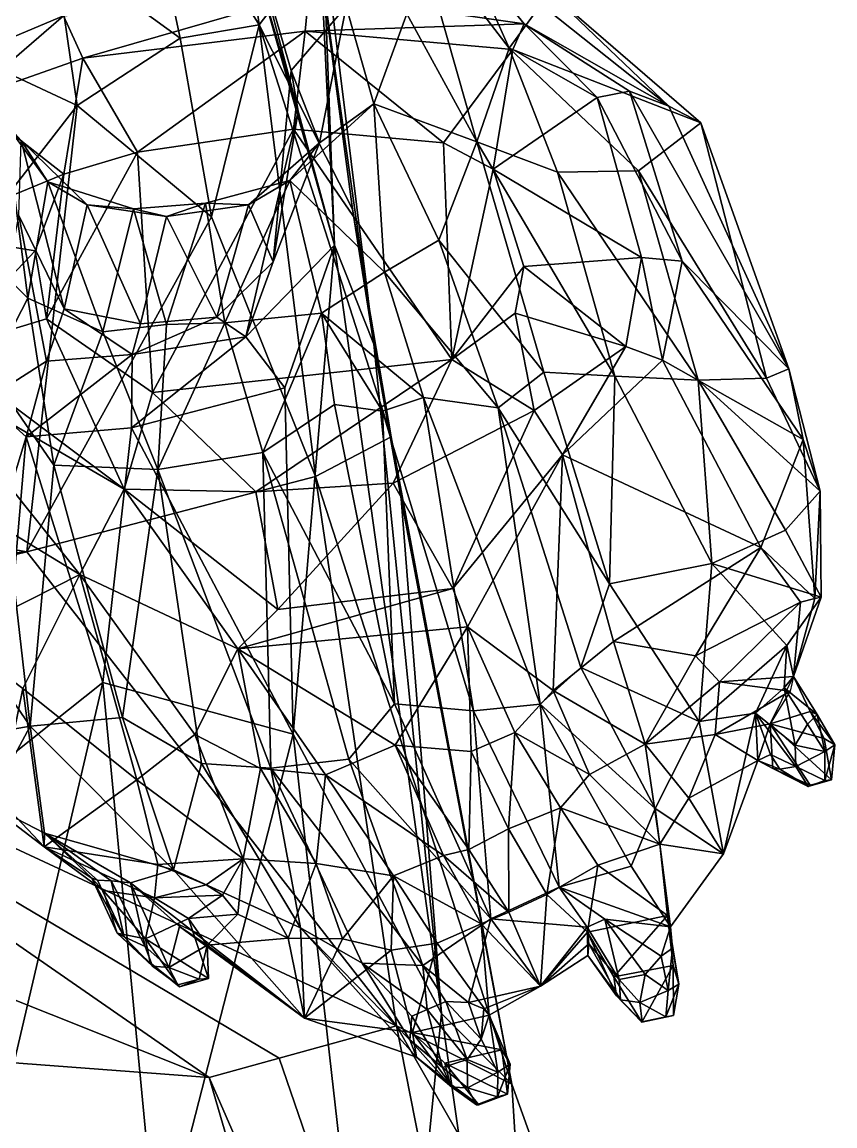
# Model space of a CAD drawing. Extents: x -0.2 to 0.2, y -0.75 to 0.89.
# Drawn here: x 0.1248 to 0.1978, y 0.4399 to 0.539 of the extents above; entities that cross this region are included whole.
import ezdxf

# ---------------------------------------------------------------- set-up
doc = ezdxf.new("R2010")
doc.units = 0
doc.layers.add('WOLF$LWO', color=1, linetype='CONTINUOUS')

msp = doc.modelspace()

# ---------------------------------------------------------------- linework, layer by layer
at = {"layer": 'WOLF$LWO'}
for points in [[(0.141975, 0.568259, 0.271917), (0.13487, 0.556875, 0.288712), (0.146052, 0.538779, 0.291061)], [(0.151322, 0.545711, 0.266168), (0.141975, 0.568259, 0.271917), (0.146052, 0.538779, 0.291061)], [(0.168512, 0.536683, 0.058912), (0.172168, 0.541725, 0.039091), (0.158716, 0.558632, 0.074413)], [(0.158716, 0.558632, 0.074413), (0.160093, 0.547696, 0.079476), (0.168512, 0.536683, 0.058912)], [(0.138961, 0.537588, 0.303116), (0.13487, 0.556875, 0.288712), (0.127628, 0.545838, 0.302093)], [(0.13487, 0.556875, 0.288712), (0.138961, 0.537588, 0.303116), (0.146052, 0.538779, 0.291061)], [(0.128491, 0.539598, 0.017474), (0.116718, 0.534649, 0.019381), (0.122355, 0.551429, 0.039075)], [(0.163049, 0.547268, 0.028464), (0.169858, 0.53889, 0.014399), (0.150529, 0.541665, 0.01421)], [(0.160093, 0.547696, 0.079476), (0.159327, 0.539783, 0.084139), (0.16562, 0.528291, 0.065407)], [(0.16562, 0.528291, 0.065407), (0.168512, 0.536683, 0.058912), (0.160093, 0.547696, 0.079476)], [(0.169858, 0.53889, 0.014399), (0.163049, 0.547268, 0.028464), (0.182864, 0.531491, 0.025287)], [(0.182864, 0.531491, 0.025287), (0.163049, 0.547268, 0.028464), (0.172168, 0.541725, 0.039091)], [(0.145336, 0.546986, 0.200396), (0.145038, 0.546464, 0.212123), (0.149552, 0.531045, 0.20845)], [(0.151566, 0.545148, 0.22801), (0.152826, 0.519003, 0.229564), (0.145038, 0.546464, 0.212123)], [(0.152826, 0.519003, 0.229564), (0.149552, 0.531045, 0.20845), (0.145038, 0.546464, 0.212123)], [(0.145336, 0.546986, 0.200396), (0.148924, 0.53469, 0.200542), (0.153887, 0.540432, 0.160915)], [(0.149552, 0.531045, 0.20845), (0.148924, 0.53469, 0.200542), (0.145336, 0.546986, 0.200396)], [(0.151322, 0.545711, 0.266168), (0.15636, 0.510125, 0.259019), (0.151786, 0.547064, 0.240684)], [(0.151786, 0.547064, 0.240684), (0.152826, 0.519003, 0.229564), (0.151566, 0.545148, 0.22801)], [(0.152826, 0.519003, 0.229564), (0.151786, 0.547064, 0.240684), (0.15636, 0.510125, 0.259019)], [(0.119487, 0.536297, 0.31965), (0.127628, 0.545838, 0.302093), (0.116447, 0.546193, 0.297346)], [(0.127628, 0.545838, 0.302093), (0.119487, 0.536297, 0.31965), (0.129702, 0.531541, 0.330991)], [(0.138961, 0.537588, 0.303116), (0.127628, 0.545838, 0.302093), (0.129702, 0.531541, 0.330991)], [(0.154441, 0.522226, 0.284441), (0.151322, 0.545711, 0.266168), (0.146052, 0.538779, 0.291061)], [(0.154441, 0.522226, 0.284441), (0.15636, 0.510125, 0.259019), (0.151322, 0.545711, 0.266168)], [(0.13022, 0.535809, 0.008679), (0.128491, 0.539598, 0.017474), (0.150529, 0.541665, 0.01421)], [(0.150184, 0.538219, 0.011052), (0.13022, 0.535809, 0.008679), (0.150529, 0.541665, 0.01421)], [(0.150184, 0.538219, 0.011052), (0.150529, 0.541665, 0.01421), (0.169858, 0.53889, 0.014399)], [(0.185726, 0.52999, 0.033031), (0.172168, 0.541725, 0.039091), (0.168512, 0.536683, 0.058912)], [(0.185726, 0.52999, 0.033031), (0.182864, 0.531491, 0.025287), (0.172168, 0.541725, 0.039091)], [(0.153887, 0.540432, 0.160915), (0.148924, 0.53469, 0.200542), (0.151491, 0.528181, 0.162372)], [(0.153887, 0.540432, 0.160915), (0.151491, 0.528181, 0.162372), (0.156365, 0.531689, 0.086317)], [(0.159327, 0.539783, 0.084139), (0.153887, 0.540432, 0.160915), (0.156365, 0.531689, 0.086317)], [(0.11982, 0.532154, 0.008821), (0.116718, 0.534649, 0.019381), (0.128491, 0.539598, 0.017474)], [(0.13022, 0.535809, 0.008679), (0.11982, 0.532154, 0.008821), (0.128491, 0.539598, 0.017474)], [(0.16562, 0.528291, 0.065407), (0.159327, 0.539783, 0.084139), (0.156365, 0.531689, 0.086317)], [(0.141788, 0.521545, 0.33225), (0.146052, 0.538779, 0.291061), (0.138961, 0.537588, 0.303116)], [(0.146052, 0.538779, 0.291061), (0.141788, 0.521545, 0.33225), (0.151106, 0.498226, 0.356644)], [(0.157918, 0.501786, 0.313681), (0.146052, 0.538779, 0.291061), (0.151106, 0.498226, 0.356644)], [(0.157918, 0.501786, 0.313681), (0.154441, 0.522226, 0.284441), (0.146052, 0.538779, 0.291061)], [(0.168848, 0.536575, 0.011716), (0.150184, 0.538219, 0.011052), (0.169858, 0.53889, 0.014399)], [(0.176425, 0.532258, 0.011209), (0.168848, 0.536575, 0.011716), (0.169858, 0.53889, 0.014399)], [(0.169858, 0.53889, 0.014399), (0.179323, 0.53285, 0.022343), (0.176425, 0.532258, 0.011209)], [(0.182864, 0.531491, 0.025287), (0.179323, 0.53285, 0.022343), (0.169858, 0.53889, 0.014399)], [(0.141788, 0.521545, 0.33225), (0.138961, 0.537588, 0.303116), (0.129702, 0.531541, 0.330991)], [(0.135128, 0.527369, 0.005253), (0.13022, 0.535809, 0.008679), (0.150184, 0.538219, 0.011052)], [(0.149141, 0.529411, 0.00692), (0.135128, 0.527369, 0.005253), (0.150184, 0.538219, 0.011052)], [(0.162629, 0.528192, 0.007652), (0.149141, 0.529411, 0.00692), (0.150184, 0.538219, 0.011052)], [(0.150184, 0.538219, 0.011052), (0.168848, 0.536575, 0.011716), (0.162629, 0.528192, 0.007652)], [(0.167082, 0.525839, 0.007474), (0.162629, 0.528192, 0.007652), (0.168848, 0.536575, 0.011716)], [(0.168512, 0.536683, 0.058912), (0.16562, 0.528291, 0.065407), (0.172859, 0.525572, 0.056657)], [(0.168848, 0.536575, 0.011716), (0.176425, 0.532258, 0.011209), (0.167082, 0.525839, 0.007474)], [(0.168512, 0.536683, 0.058912), (0.172859, 0.525572, 0.056657), (0.180134, 0.525686, 0.048399)], [(0.180134, 0.525686, 0.048399), (0.185726, 0.52999, 0.033031), (0.168512, 0.536683, 0.058912)], [(0.129702, 0.531541, 0.330991), (0.119487, 0.536297, 0.31965), (0.10187, 0.495666, 0.441278)], [(0.12852, 0.52538, 0.004305), (0.11982, 0.532154, 0.008821), (0.13022, 0.535809, 0.008679)], [(0.135128, 0.527369, 0.005253), (0.12852, 0.52538, 0.004305), (0.13022, 0.535809, 0.008679)], [(0.148924, 0.53469, 0.200542), (0.147318, 0.517515, 0.20128), (0.151491, 0.528181, 0.162372)], [(0.147318, 0.517515, 0.20128), (0.148924, 0.53469, 0.200542), (0.149552, 0.531045, 0.20845)], [(0.176425, 0.532258, 0.011209), (0.179323, 0.53285, 0.022343), (0.184043, 0.517557, 0.019027)], [(0.179323, 0.53285, 0.022343), (0.193633, 0.507907, 0.029474), (0.184043, 0.517557, 0.019027)], [(0.182864, 0.531491, 0.025287), (0.193633, 0.507907, 0.029474), (0.179323, 0.53285, 0.022343)], [(0.125178, 0.491477, 0.467374), (0.129702, 0.531541, 0.330991), (0.10187, 0.495666, 0.441278)], [(0.115784, 0.520152, 0.007573), (0.11982, 0.532154, 0.008821), (0.12852, 0.52538, 0.004305)], [(0.141788, 0.521545, 0.33225), (0.129702, 0.531541, 0.330991), (0.125178, 0.491477, 0.467374)], [(0.156365, 0.531689, 0.086317), (0.151491, 0.528181, 0.162372), (0.148824, 0.524818, 0.089407)], [(0.156365, 0.531689, 0.086317), (0.148824, 0.524818, 0.089407), (0.157323, 0.516594, 0.069255)], [(0.157323, 0.516594, 0.069255), (0.162203, 0.519469, 0.066013), (0.156365, 0.531689, 0.086317)], [(0.156365, 0.531689, 0.086317), (0.162203, 0.519469, 0.066013), (0.16562, 0.528291, 0.065407)], [(0.167082, 0.525839, 0.007474), (0.176425, 0.532258, 0.011209), (0.180394, 0.517908, 0.009286)], [(0.180394, 0.517908, 0.009286), (0.176425, 0.532258, 0.011209), (0.184043, 0.517557, 0.019027)], [(0.193633, 0.507907, 0.029474), (0.182864, 0.531491, 0.025287), (0.185726, 0.52999, 0.033031)], [(0.152826, 0.519003, 0.229564), (0.144873, 0.510772, 0.216028), (0.149552, 0.531045, 0.20845)], [(0.149552, 0.531045, 0.20845), (0.144873, 0.510772, 0.216028), (0.147318, 0.517515, 0.20128)], [(0.123234, 0.529989, 0.087428), (0.120172, 0.519316, 0.064631), (0.125276, 0.514242, 0.068285)], [(0.127084, 0.524683, 0.089555), (0.124678, 0.528399, 0.163548), (0.123234, 0.529989, 0.087428)], [(0.125276, 0.514242, 0.068285), (0.127084, 0.524683, 0.089555), (0.123234, 0.529989, 0.087428)], [(0.136469, 0.505768, 0.002712), (0.135128, 0.527369, 0.005253), (0.149141, 0.529411, 0.00692)], [(0.163371, 0.508736, 0.004811), (0.136469, 0.505768, 0.002712), (0.149141, 0.529411, 0.00692)], [(0.163371, 0.508736, 0.004811), (0.149141, 0.529411, 0.00692), (0.162629, 0.528192, 0.007652)], [(0.191639, 0.507054, 0.03876), (0.185726, 0.52999, 0.033031), (0.180134, 0.525686, 0.048399)], [(0.191639, 0.507054, 0.03876), (0.193633, 0.507907, 0.029474), (0.185726, 0.52999, 0.033031)], [(0.128536, 0.513294, 0.201763), (0.124472, 0.521666, 0.201057), (0.124678, 0.528399, 0.163548)], [(0.13062, 0.522629, 0.164486), (0.124678, 0.528399, 0.163548), (0.127084, 0.524683, 0.089555)], [(0.13062, 0.522629, 0.164486), (0.128536, 0.513294, 0.201763), (0.124678, 0.528399, 0.163548)], [(0.151491, 0.528181, 0.162372), (0.145113, 0.522617, 0.163812), (0.148824, 0.524818, 0.089407)], [(0.151491, 0.528181, 0.162372), (0.147318, 0.517515, 0.20128), (0.145113, 0.522617, 0.163812)], [(0.171642, 0.507598, 0.054456), (0.16562, 0.528291, 0.065407), (0.162203, 0.519469, 0.066013)], [(0.167082, 0.525839, 0.007474), (0.163371, 0.508736, 0.004811), (0.162629, 0.528192, 0.007652)], [(0.178011, 0.507242, 0.051058), (0.172859, 0.525572, 0.056657), (0.16562, 0.528291, 0.065407)], [(0.16562, 0.528291, 0.065407), (0.171642, 0.507598, 0.054456), (0.178011, 0.507242, 0.051058)], [(0.126958, 0.512385, 0.002722), (0.12852, 0.52538, 0.004305), (0.135128, 0.527369, 0.005253)], [(0.136469, 0.505768, 0.002712), (0.126958, 0.512385, 0.002722), (0.135128, 0.527369, 0.005253)], [(0.163371, 0.508736, 0.004811), (0.167082, 0.525839, 0.007474), (0.169825, 0.517096, 0.006258)], [(0.169825, 0.517096, 0.006258), (0.167082, 0.525839, 0.007474), (0.180394, 0.517908, 0.009286)], [(0.185501, 0.506893, 0.048748), (0.180134, 0.525686, 0.048399), (0.172859, 0.525572, 0.056657)], [(0.172859, 0.525572, 0.056657), (0.178011, 0.507242, 0.051058), (0.185501, 0.506893, 0.048748)], [(0.185501, 0.506893, 0.048748), (0.191639, 0.507054, 0.03876), (0.180134, 0.525686, 0.048399)], [(0.12852, 0.52538, 0.004305), (0.125943, 0.518499, 0.003315), (0.115784, 0.520152, 0.007573)], [(0.127084, 0.524683, 0.089555), (0.125276, 0.514242, 0.068285), (0.132017, 0.511236, 0.069101)], [(0.126958, 0.512385, 0.002722), (0.125943, 0.518499, 0.003315), (0.12852, 0.52538, 0.004305)], [(0.134782, 0.522281, 0.090776), (0.13062, 0.522629, 0.164486), (0.127084, 0.524683, 0.089555)], [(0.134782, 0.522281, 0.090776), (0.127084, 0.524683, 0.089555), (0.132017, 0.511236, 0.069101)], [(0.148824, 0.524818, 0.089407), (0.145113, 0.522617, 0.163812), (0.141247, 0.522769, 0.090735)], [(0.148824, 0.524818, 0.089407), (0.141247, 0.522769, 0.090735), (0.142979, 0.512027, 0.069963)], [(0.151656, 0.512907, 0.068263), (0.148824, 0.524818, 0.089407), (0.142979, 0.512027, 0.069963)], [(0.157323, 0.516594, 0.069255), (0.148824, 0.524818, 0.089407), (0.151656, 0.512907, 0.068263)], [(0.135407, 0.511946, 0.201819), (0.128536, 0.513294, 0.201763), (0.13062, 0.522629, 0.164486)], [(0.137723, 0.521587, 0.164318), (0.13062, 0.522629, 0.164486), (0.134782, 0.522281, 0.090776)], [(0.137723, 0.521587, 0.164318), (0.135407, 0.511946, 0.201819), (0.13062, 0.522629, 0.164486)], [(0.141247, 0.522769, 0.090735), (0.137723, 0.521587, 0.164318), (0.134782, 0.522281, 0.090776)], [(0.141247, 0.522769, 0.090735), (0.134782, 0.522281, 0.090776), (0.137719, 0.511875, 0.070656)], [(0.141247, 0.522769, 0.090735), (0.137719, 0.511875, 0.070656), (0.142979, 0.512027, 0.069963)], [(0.145113, 0.522617, 0.163812), (0.137723, 0.521587, 0.164318), (0.141247, 0.522769, 0.090735)], [(0.145113, 0.522617, 0.163812), (0.14224, 0.512541, 0.201668), (0.137723, 0.521587, 0.164318)], [(0.147318, 0.517515, 0.20128), (0.14224, 0.512541, 0.201668), (0.145113, 0.522617, 0.163812)], [(0.124472, 0.521666, 0.201057), (0.126961, 0.508578, 0.212438), (0.121439, 0.505096, 0.222084)], [(0.124472, 0.521666, 0.201057), (0.128536, 0.513294, 0.201763), (0.126961, 0.508578, 0.212438)], [(0.151106, 0.498226, 0.356644), (0.141788, 0.521545, 0.33225), (0.125178, 0.491477, 0.467374)], [(0.137719, 0.511875, 0.070656), (0.134782, 0.522281, 0.090776), (0.132017, 0.511236, 0.069101)], [(0.14224, 0.512541, 0.201668), (0.135407, 0.511946, 0.201819), (0.137723, 0.521587, 0.164318)], [(0.154441, 0.522226, 0.284441), (0.157918, 0.501786, 0.313681), (0.158827, 0.49622, 0.286891)], [(0.15636, 0.510125, 0.259019), (0.154441, 0.522226, 0.284441), (0.158827, 0.49622, 0.286891)], [(0.117385, 0.509481, 0.006584), (0.115784, 0.520152, 0.007573), (0.125943, 0.518499, 0.003315)], [(0.167516, 0.504397, 0.059914), (0.162203, 0.519469, 0.066013), (0.157323, 0.516594, 0.069255)], [(0.162203, 0.519469, 0.066013), (0.167516, 0.504397, 0.059914), (0.171642, 0.507598, 0.054456)], [(0.125943, 0.518499, 0.003315), (0.126958, 0.512385, 0.002722), (0.117385, 0.509481, 0.006584)], [(0.120172, 0.519316, 0.064631), (0.121823, 0.507595, 0.061582), (0.125276, 0.514242, 0.068285)], [(0.152826, 0.519003, 0.229564), (0.148377, 0.506192, 0.222506), (0.144873, 0.510772, 0.216028)], [(0.152826, 0.519003, 0.229564), (0.149123, 0.475103, 0.251454), (0.148377, 0.506192, 0.222506)], [(0.149123, 0.475103, 0.251454), (0.152826, 0.519003, 0.229564), (0.162444, 0.450015, 0.296329)], [(0.162444, 0.450015, 0.296329), (0.152826, 0.519003, 0.229564), (0.15636, 0.510125, 0.259019)], [(0.14224, 0.512541, 0.201668), (0.147318, 0.517515, 0.20128), (0.144873, 0.510772, 0.216028)], [(0.169825, 0.517096, 0.006258), (0.180394, 0.517908, 0.009286), (0.179005, 0.509915, 0.00808)], [(0.179005, 0.509915, 0.00808), (0.180394, 0.517908, 0.009286), (0.182288, 0.508685, 0.010913)], [(0.180394, 0.517908, 0.009286), (0.184043, 0.517557, 0.019027), (0.182288, 0.508685, 0.010913)], [(0.184043, 0.517557, 0.019027), (0.194912, 0.501562, 0.019661), (0.182288, 0.508685, 0.010913)], [(0.184043, 0.517557, 0.019027), (0.193633, 0.507907, 0.029474), (0.194912, 0.501562, 0.019661)], [(0.16083, 0.505332, 0.062012), (0.157323, 0.516594, 0.069255), (0.151656, 0.512907, 0.068263)], [(0.157323, 0.516594, 0.069255), (0.16083, 0.505332, 0.062012), (0.167516, 0.504397, 0.059914)], [(0.169825, 0.517096, 0.006258), (0.169058, 0.512889, 0.005581), (0.163371, 0.508736, 0.004811)], [(0.169058, 0.512889, 0.005581), (0.169825, 0.517096, 0.006258), (0.179005, 0.509915, 0.00808)], [(0.127611, 0.499258, 0.057884), (0.125276, 0.514242, 0.068285), (0.121823, 0.507595, 0.061582)], [(0.132017, 0.511236, 0.069101), (0.125276, 0.514242, 0.068285), (0.127611, 0.499258, 0.057884)], [(0.128536, 0.513294, 0.201763), (0.134638, 0.509195, 0.212208), (0.126961, 0.508578, 0.212438)], [(0.128536, 0.513294, 0.201763), (0.135407, 0.511946, 0.201819), (0.134638, 0.509195, 0.212208)], [(0.135407, 0.511946, 0.201819), (0.14224, 0.512541, 0.201668), (0.134638, 0.509195, 0.212208)], [(0.134638, 0.509195, 0.212208), (0.14224, 0.512541, 0.201668), (0.144873, 0.510772, 0.216028)], [(0.151656, 0.512907, 0.068263), (0.142979, 0.512027, 0.069963), (0.146392, 0.500398, 0.061524)], [(0.152817, 0.504683, 0.059858), (0.151656, 0.512907, 0.068263), (0.146392, 0.500398, 0.061524)], [(0.152817, 0.504683, 0.059858), (0.157133, 0.504099, 0.059796), (0.151656, 0.512907, 0.068263)], [(0.157133, 0.504099, 0.059796), (0.16083, 0.505332, 0.062012), (0.151656, 0.512907, 0.068263)], [(0.163371, 0.508736, 0.004811), (0.169058, 0.512889, 0.005581), (0.170769, 0.504156, 0.007262)], [(0.169058, 0.512889, 0.005581), (0.179005, 0.509915, 0.00808), (0.170769, 0.504156, 0.007262)], [(0.133932, 0.497081, 0.004505), (0.117385, 0.509481, 0.006584), (0.126958, 0.512385, 0.002722)], [(0.126958, 0.512385, 0.002722), (0.136469, 0.505768, 0.002712), (0.133932, 0.497081, 0.004505)], [(0.137719, 0.511875, 0.070656), (0.132017, 0.511236, 0.069101), (0.136957, 0.498865, 0.062019)], [(0.142979, 0.512027, 0.069963), (0.137719, 0.511875, 0.070656), (0.136957, 0.498865, 0.062019)], [(0.146392, 0.500398, 0.061524), (0.142979, 0.512027, 0.069963), (0.136957, 0.498865, 0.062019)], [(0.127611, 0.499258, 0.057884), (0.136957, 0.498865, 0.062019), (0.132017, 0.511236, 0.069101)], [(0.148377, 0.506192, 0.222506), (0.134586, 0.502603, 0.220223), (0.144873, 0.510772, 0.216028)], [(0.144873, 0.510772, 0.216028), (0.134586, 0.502603, 0.220223), (0.134638, 0.509195, 0.212208)], [(0.15636, 0.510125, 0.259019), (0.158827, 0.49622, 0.286891), (0.162444, 0.450015, 0.296329)], [(0.170769, 0.504156, 0.007262), (0.179005, 0.509915, 0.00808), (0.173319, 0.50017, 0.012091)], [(0.179005, 0.509915, 0.00808), (0.182288, 0.508685, 0.010913), (0.173319, 0.50017, 0.012091)], [(0.117385, 0.509481, 0.006584), (0.133932, 0.497081, 0.004505), (0.115124, 0.507999, 0.012341)], [(0.12512, 0.50179, 0.219953), (0.121439, 0.505096, 0.222084), (0.126961, 0.508578, 0.212438)], [(0.12512, 0.50179, 0.219953), (0.126961, 0.508578, 0.212438), (0.134638, 0.509195, 0.212208)], [(0.134586, 0.502603, 0.220223), (0.12512, 0.50179, 0.219953), (0.134638, 0.509195, 0.212208)], [(0.145755, 0.496867, 0.002011), (0.136469, 0.505768, 0.002712), (0.163371, 0.508736, 0.004811)], [(0.158097, 0.497645, 0.002701), (0.145755, 0.496867, 0.002011), (0.163371, 0.508736, 0.004811)], [(0.158097, 0.497645, 0.002701), (0.163371, 0.508736, 0.004811), (0.170769, 0.504156, 0.007262)], [(0.182288, 0.508685, 0.010913), (0.19112, 0.491849, 0.014386), (0.173319, 0.50017, 0.012091)], [(0.182288, 0.508685, 0.010913), (0.194912, 0.501562, 0.019661), (0.19112, 0.491849, 0.014386)], [(0.125494, 0.475797, 0.046631), (0.121823, 0.507595, 0.061582), (0.114093, 0.49248, 0.04836)], [(0.114439, 0.498844, 0.017731), (0.115124, 0.507999, 0.012341), (0.129957, 0.489431, 0.009756)], [(0.133932, 0.497081, 0.004505), (0.129957, 0.489431, 0.009756), (0.115124, 0.507999, 0.012341)], [(0.121823, 0.507595, 0.061582), (0.125494, 0.475797, 0.046631), (0.127611, 0.499258, 0.057884)], [(0.177516, 0.48858, 0.052937), (0.171642, 0.507598, 0.054456), (0.167516, 0.504397, 0.059914)], [(0.178011, 0.507242, 0.051058), (0.171642, 0.507598, 0.054456), (0.177516, 0.48858, 0.052937)], [(0.196465, 0.496916, 0.034846), (0.193633, 0.507907, 0.029474), (0.191639, 0.507054, 0.03876)], [(0.193633, 0.507907, 0.029474), (0.196465, 0.496916, 0.034846), (0.194912, 0.501562, 0.019661)], [(0.186719, 0.490426, 0.049965), (0.178011, 0.507242, 0.051058), (0.177516, 0.48858, 0.052937)], [(0.185501, 0.506893, 0.048748), (0.178011, 0.507242, 0.051058), (0.186719, 0.490426, 0.049965)], [(0.196465, 0.496916, 0.034846), (0.191639, 0.507054, 0.03876), (0.185501, 0.506893, 0.048748)], [(0.185501, 0.506893, 0.048748), (0.193324, 0.493396, 0.045116), (0.196465, 0.496916, 0.034846)], [(0.193324, 0.493396, 0.045116), (0.185501, 0.506893, 0.048748), (0.186719, 0.490426, 0.049965)], [(0.136469, 0.505768, 0.002712), (0.145755, 0.496867, 0.002011), (0.133932, 0.497081, 0.004505)], [(0.134586, 0.502603, 0.220223), (0.148377, 0.506192, 0.222506), (0.149123, 0.475103, 0.251454)], [(0.121439, 0.505096, 0.222084), (0.12512, 0.50179, 0.219953), (0.118129, 0.478811, 0.244765)], [(0.158203, 0.477811, 0.054176), (0.152817, 0.504683, 0.059858), (0.146392, 0.500398, 0.061524)], [(0.157133, 0.504099, 0.059796), (0.152817, 0.504683, 0.059858), (0.158203, 0.477811, 0.054176)], [(0.16083, 0.505332, 0.062012), (0.157133, 0.504099, 0.059796), (0.165306, 0.477186, 0.054691)], [(0.167516, 0.504397, 0.059914), (0.16083, 0.505332, 0.062012), (0.171289, 0.477789, 0.057607)], [(0.171289, 0.477789, 0.057607), (0.16083, 0.505332, 0.062012), (0.165306, 0.477186, 0.054691)], [(0.165306, 0.477186, 0.054691), (0.157133, 0.504099, 0.059796), (0.158203, 0.477811, 0.054176)], [(0.170769, 0.504156, 0.007262), (0.163453, 0.488175, 0.004371), (0.158097, 0.497645, 0.002701)], [(0.163453, 0.488175, 0.004371), (0.170769, 0.504156, 0.007262), (0.173319, 0.50017, 0.012091)], [(0.171289, 0.477789, 0.057607), (0.17495, 0.481078, 0.055032), (0.167516, 0.504397, 0.059914)], [(0.17495, 0.481078, 0.055032), (0.177516, 0.48858, 0.052937), (0.167516, 0.504397, 0.059914)], [(0.12512, 0.50179, 0.219953), (0.122595, 0.472258, 0.24764), (0.118129, 0.478811, 0.244765)], [(0.132015, 0.479718, 0.243989), (0.122595, 0.472258, 0.24764), (0.12512, 0.50179, 0.219953)], [(0.12512, 0.50179, 0.219953), (0.134586, 0.502603, 0.220223), (0.132015, 0.479718, 0.243989)], [(0.132015, 0.479718, 0.243989), (0.134586, 0.502603, 0.220223), (0.149123, 0.475103, 0.251454)], [(0.157918, 0.501786, 0.313681), (0.151106, 0.498226, 0.356644), (0.168748, 0.443644, 0.374691)], [(0.168748, 0.443644, 0.374691), (0.158827, 0.49622, 0.286891), (0.157918, 0.501786, 0.313681)], [(0.194912, 0.501562, 0.019661), (0.195976, 0.487279, 0.018436), (0.19112, 0.491849, 0.014386)], [(0.194912, 0.501562, 0.019661), (0.196465, 0.496916, 0.034846), (0.195976, 0.487279, 0.018436)], [(0.146392, 0.500398, 0.061524), (0.136957, 0.498865, 0.062019), (0.147109, 0.472034, 0.057206)], [(0.147109, 0.472034, 0.057206), (0.154105, 0.472846, 0.055797), (0.146392, 0.500398, 0.061524)], [(0.154105, 0.472846, 0.055797), (0.158203, 0.477811, 0.054176), (0.146392, 0.500398, 0.061524)], [(0.173319, 0.50017, 0.012091), (0.16477, 0.484724, 0.011956), (0.163453, 0.488175, 0.004371)], [(0.173319, 0.50017, 0.012091), (0.172455, 0.478998, 0.002471), (0.16477, 0.484724, 0.011956)], [(0.172455, 0.478998, 0.002471), (0.173319, 0.50017, 0.012091), (0.177881, 0.483404, 0.003749)], [(0.19112, 0.491849, 0.014386), (0.177881, 0.483404, 0.003749), (0.173319, 0.50017, 0.012091)], [(0.129957, 0.489431, 0.009756), (0.118758, 0.483773, 0.017312), (0.114439, 0.498844, 0.017731)], [(0.127611, 0.499258, 0.057884), (0.125494, 0.475797, 0.046631), (0.133782, 0.476577, 0.051101)], [(0.136957, 0.498865, 0.062019), (0.127611, 0.499258, 0.057884), (0.133782, 0.476577, 0.051101)], [(0.140883, 0.472463, 0.054702), (0.136957, 0.498865, 0.062019), (0.133782, 0.476577, 0.051101)], [(0.147109, 0.472034, 0.057206), (0.136957, 0.498865, 0.062019), (0.140883, 0.472463, 0.054702)], [(0.158396, 0.448908, 0.48798), (0.151106, 0.498226, 0.356644), (0.125178, 0.491477, 0.467374)], [(0.168748, 0.443644, 0.374691), (0.151106, 0.498226, 0.356644), (0.158396, 0.448908, 0.48798)], [(0.14415, 0.482749, 0.011389), (0.129957, 0.489431, 0.009756), (0.133932, 0.497081, 0.004505)], [(0.145755, 0.496867, 0.002011), (0.147722, 0.486284, 0.003749), (0.133932, 0.497081, 0.004505)], [(0.133932, 0.497081, 0.004505), (0.147722, 0.486284, 0.003749), (0.14415, 0.482749, 0.011389)], [(0.145755, 0.496867, 0.002011), (0.158097, 0.497645, 0.002701), (0.147722, 0.486284, 0.003749)], [(0.158097, 0.497645, 0.002701), (0.163453, 0.488175, 0.004371), (0.147722, 0.486284, 0.003749)], [(0.193324, 0.493396, 0.045116), (0.196529, 0.487379, 0.037125), (0.196465, 0.496916, 0.034846)], [(0.196465, 0.496916, 0.034846), (0.196529, 0.487379, 0.037125), (0.195976, 0.487279, 0.018436)], [(0.125178, 0.491477, 0.467374), (0.10187, 0.495666, 0.441278), (0.061294, 0.485826, 0.561804)], [(0.162444, 0.450015, 0.296329), (0.158827, 0.49622, 0.286891), (0.168748, 0.443644, 0.374691)], [(0.196529, 0.487379, 0.037125), (0.193324, 0.493396, 0.045116), (0.186719, 0.490426, 0.049965)], [(0.114093, 0.49248, 0.04836), (0.119016, 0.474674, 0.04335), (0.125494, 0.475797, 0.046631)], [(0.19112, 0.491849, 0.014386), (0.185241, 0.48212, 0.006018), (0.177881, 0.483404, 0.003749)], [(0.194699, 0.486957, 0.014606), (0.185241, 0.48212, 0.006018), (0.19112, 0.491849, 0.014386)], [(0.194699, 0.486957, 0.014606), (0.19112, 0.491849, 0.014386), (0.195976, 0.487279, 0.018436)], [(0.086831, 0.482199, 0.576625), (0.125178, 0.491477, 0.467374), (0.061294, 0.485826, 0.561804)], [(0.158396, 0.448908, 0.48798), (0.125178, 0.491477, 0.467374), (0.086831, 0.482199, 0.576625)], [(0.186719, 0.490426, 0.049965), (0.177516, 0.48858, 0.052937), (0.185568, 0.476223, 0.040626)], [(0.193459, 0.48304, 0.037679), (0.186719, 0.490426, 0.049965), (0.185568, 0.476223, 0.040626)], [(0.186719, 0.490426, 0.049965), (0.193459, 0.48304, 0.037679), (0.196529, 0.487379, 0.037125)], [(0.118758, 0.483773, 0.017312), (0.129957, 0.489431, 0.009756), (0.124841, 0.479182, 0.009688)], [(0.129957, 0.489431, 0.009756), (0.13506, 0.470978, 0.004407), (0.124841, 0.479182, 0.009688)], [(0.13506, 0.470978, 0.004407), (0.129957, 0.489431, 0.009756), (0.140279, 0.475069, 0.001777)], [(0.14415, 0.482749, 0.011389), (0.140279, 0.475069, 0.001777), (0.129957, 0.489431, 0.009756)], [(0.163453, 0.488175, 0.004371), (0.16477, 0.484724, 0.011956), (0.14415, 0.482749, 0.011389)], [(0.147722, 0.486284, 0.003749), (0.163453, 0.488175, 0.004371), (0.14415, 0.482749, 0.011389)], [(0.185568, 0.476223, 0.040626), (0.177516, 0.48858, 0.052937), (0.17495, 0.481078, 0.055032)], [(0.194699, 0.486957, 0.014606), (0.187413, 0.479775, 0.00718), (0.185241, 0.48212, 0.006018)], [(0.194054, 0.480255, 0.015689), (0.187413, 0.479775, 0.00718), (0.194699, 0.486957, 0.014606)], [(0.196529, 0.487379, 0.037125), (0.193459, 0.48304, 0.037679), (0.194054, 0.480255, 0.015689)], [(0.194054, 0.480255, 0.015689), (0.195976, 0.487279, 0.018436), (0.196529, 0.487379, 0.037125)], [(0.195976, 0.487279, 0.018436), (0.194054, 0.480255, 0.015689), (0.194699, 0.486957, 0.014606)], [(0.124841, 0.479182, 0.009688), (0.122771, 0.469177, 0.014981), (0.118758, 0.483773, 0.017312)], [(0.16477, 0.484724, 0.011956), (0.158283, 0.474092, 0.004596), (0.14415, 0.482749, 0.011389)], [(0.158283, 0.474092, 0.004596), (0.16477, 0.484724, 0.011956), (0.165111, 0.473531, 0.003908)], [(0.172455, 0.478998, 0.002471), (0.169023, 0.475226, 0.001884), (0.16477, 0.484724, 0.011956)], [(0.169023, 0.475226, 0.001884), (0.165111, 0.473531, 0.003908), (0.16477, 0.484724, 0.011956)], [(0.172455, 0.478998, 0.002471), (0.177881, 0.483404, 0.003749), (0.180724, 0.474199, 0.003176)], [(0.177881, 0.483404, 0.003749), (0.185241, 0.48212, 0.006018), (0.180724, 0.474199, 0.003176)], [(0.193459, 0.48304, 0.037679), (0.185568, 0.476223, 0.040626), (0.190648, 0.47699, 0.026017)], [(0.190648, 0.47699, 0.026017), (0.193209, 0.47925, 0.023393), (0.193459, 0.48304, 0.037679)], [(0.194054, 0.480255, 0.015689), (0.193459, 0.48304, 0.037679), (0.193209, 0.47925, 0.023393)], [(0.14156, 0.444266, 0.580352), (0.086831, 0.482199, 0.576625), (0.07056, 0.472533, 0.607094)], [(0.147862, 0.446004, 0.545773), (0.158396, 0.448908, 0.48798), (0.086831, 0.482199, 0.576625)], [(0.14156, 0.444266, 0.580352), (0.147862, 0.446004, 0.545773), (0.086831, 0.482199, 0.576625)], [(0.146168, 0.471998, 0.000853), (0.140279, 0.475069, 0.001777), (0.14415, 0.482749, 0.011389)], [(0.152003, 0.471442, 0.001087), (0.146168, 0.471998, 0.000853), (0.14415, 0.482749, 0.011389)], [(0.158283, 0.474092, 0.004596), (0.152003, 0.471442, 0.001087), (0.14415, 0.482749, 0.011389)], [(0.185241, 0.48212, 0.006018), (0.187413, 0.479775, 0.00718), (0.180724, 0.474199, 0.003176)], [(0.181616, 0.468411, 0.041731), (0.17495, 0.481078, 0.055032), (0.171289, 0.477789, 0.057607)], [(0.181616, 0.468411, 0.041731), (0.185568, 0.476223, 0.040626), (0.17495, 0.481078, 0.055032)], [(0.193768, 0.478943, 0.015194), (0.187413, 0.479775, 0.00718), (0.194054, 0.480255, 0.015689)], [(0.191961, 0.476027, 0.014749), (0.194054, 0.480255, 0.015689), (0.195554, 0.477117, 0.011876)], [(0.194054, 0.480255, 0.015689), (0.193209, 0.47925, 0.023393), (0.196195, 0.476865, 0.016054)], [(0.196195, 0.476865, 0.016054), (0.195554, 0.477117, 0.011876), (0.194054, 0.480255, 0.015689)], [(0.132015, 0.479718, 0.243989), (0.136967, 0.427762, 0.280942), (0.120358, 0.430002, 0.278342)], [(0.120358, 0.430002, 0.278342), (0.122595, 0.472258, 0.24764), (0.132015, 0.479718, 0.243989)], [(0.124841, 0.479182, 0.009688), (0.12673, 0.46497, 0.015459), (0.122771, 0.469177, 0.014981)], [(0.13506, 0.470978, 0.004407), (0.12673, 0.46497, 0.015459), (0.124841, 0.479182, 0.009688)], [(0.136967, 0.427762, 0.280942), (0.132015, 0.479718, 0.243989), (0.149123, 0.475103, 0.251454)], [(0.172455, 0.478998, 0.002471), (0.175736, 0.471473, 0.000907), (0.169023, 0.475226, 0.001884)], [(0.175736, 0.471473, 0.000907), (0.172455, 0.478998, 0.002471), (0.180724, 0.474199, 0.003176)], [(0.187413, 0.479775, 0.00718), (0.187023, 0.475051, 0.00876), (0.180724, 0.474199, 0.003176)], [(0.187413, 0.479775, 0.00718), (0.193768, 0.478943, 0.015194), (0.187023, 0.475051, 0.00876)], [(0.187023, 0.475051, 0.00876), (0.193768, 0.478943, 0.015194), (0.191961, 0.476027, 0.014749)], [(0.193209, 0.47925, 0.023393), (0.190648, 0.47699, 0.026017), (0.194205, 0.47411, 0.020861)], [(0.195311, 0.475987, 0.019739), (0.196195, 0.476865, 0.016054), (0.193209, 0.47925, 0.023393)], [(0.193209, 0.47925, 0.023393), (0.194205, 0.47411, 0.020861), (0.195311, 0.475987, 0.019739)], [(0.166861, 0.458497, 0.033578), (0.158203, 0.477811, 0.054176), (0.154105, 0.472846, 0.055797)], [(0.165306, 0.477186, 0.054691), (0.158203, 0.477811, 0.054176), (0.166861, 0.458497, 0.033578)], [(0.171289, 0.477789, 0.057607), (0.165306, 0.477186, 0.054691), (0.173018, 0.461351, 0.043357)], [(0.173018, 0.461351, 0.043357), (0.165306, 0.477186, 0.054691), (0.166861, 0.458497, 0.033578)], [(0.179488, 0.463233, 0.046118), (0.181616, 0.468411, 0.041731), (0.171289, 0.477789, 0.057607)], [(0.179488, 0.463233, 0.046118), (0.171289, 0.477789, 0.057607), (0.173018, 0.461351, 0.043357)], [(0.190648, 0.47699, 0.026017), (0.185568, 0.476223, 0.040626), (0.187779, 0.464342, 0.014559)], [(0.190844, 0.472739, 0.015449), (0.190648, 0.47699, 0.026017), (0.187779, 0.464342, 0.014559)], [(0.190648, 0.47699, 0.026017), (0.194272, 0.472186, 0.018646), (0.194205, 0.47411, 0.020861)], [(0.191997, 0.47326, 0.02065), (0.194272, 0.472186, 0.018646), (0.190648, 0.47699, 0.026017)], [(0.190648, 0.47699, 0.026017), (0.190844, 0.472739, 0.015449), (0.191997, 0.47326, 0.02065)], [(0.195554, 0.477117, 0.011876), (0.196814, 0.474695, 0.011028), (0.191961, 0.476027, 0.014749)], [(0.195311, 0.475987, 0.019739), (0.19686, 0.473534, 0.015712), (0.196195, 0.476865, 0.016054)], [(0.196195, 0.476865, 0.016054), (0.197777, 0.474117, 0.012975), (0.195554, 0.477117, 0.011876)], [(0.197777, 0.474117, 0.012975), (0.196814, 0.474695, 0.011028), (0.195554, 0.477117, 0.011876)], [(0.19686, 0.473534, 0.015712), (0.197777, 0.474117, 0.012975), (0.196195, 0.476865, 0.016054)], [(0.133782, 0.476577, 0.051101), (0.125494, 0.475797, 0.046631), (0.138361, 0.462908, 0.035118)], [(0.140883, 0.472463, 0.054702), (0.133782, 0.476577, 0.051101), (0.138361, 0.462908, 0.035118)], [(0.181616, 0.468411, 0.041731), (0.187779, 0.464342, 0.014559), (0.185568, 0.476223, 0.040626)], [(0.190844, 0.472739, 0.015449), (0.187023, 0.475051, 0.00876), (0.191961, 0.476027, 0.014749)], [(0.190844, 0.472739, 0.015449), (0.191961, 0.476027, 0.014749), (0.192204, 0.472016, 0.012959)], [(0.196814, 0.474695, 0.011028), (0.19747, 0.47099, 0.009668), (0.191961, 0.476027, 0.014749)], [(0.19747, 0.47099, 0.009668), (0.19554, 0.470496, 0.009612), (0.191961, 0.476027, 0.014749)], [(0.192204, 0.472016, 0.012959), (0.191961, 0.476027, 0.014749), (0.19554, 0.470496, 0.009612)], [(0.194205, 0.47411, 0.020861), (0.19686, 0.473534, 0.015712), (0.195311, 0.475987, 0.019739)], [(0.125494, 0.475797, 0.046631), (0.119016, 0.474674, 0.04335), (0.121728, 0.468817, 0.036138)], [(0.121728, 0.468817, 0.036138), (0.126761, 0.466212, 0.035499), (0.125494, 0.475797, 0.046631)], [(0.125494, 0.475797, 0.046631), (0.126761, 0.466212, 0.035499), (0.138361, 0.462908, 0.035118)], [(0.13506, 0.470978, 0.004407), (0.140279, 0.475069, 0.001777), (0.144633, 0.463881, 0.002187)], [(0.136967, 0.427762, 0.280942), (0.149123, 0.475103, 0.251454), (0.157532, 0.400857, 0.311083)], [(0.140279, 0.475069, 0.001777), (0.146168, 0.471998, 0.000853), (0.144633, 0.463881, 0.002187)], [(0.157532, 0.400857, 0.311083), (0.149123, 0.475103, 0.251454), (0.162444, 0.450015, 0.296329)], [(0.165111, 0.473531, 0.003908), (0.169023, 0.475226, 0.001884), (0.168459, 0.466593, 0.001553)], [(0.168459, 0.466593, 0.001553), (0.169023, 0.475226, 0.001884), (0.173132, 0.468461, 0.000725)], [(0.169023, 0.475226, 0.001884), (0.175736, 0.471473, 0.000907), (0.173132, 0.468461, 0.000725)], [(0.187023, 0.475051, 0.00876), (0.184659, 0.469341, 0.008443), (0.180724, 0.474199, 0.003176)], [(0.187023, 0.475051, 0.00876), (0.190844, 0.472739, 0.015449), (0.184659, 0.469341, 0.008443)], [(0.162625, 0.464187, 0.001705), (0.152003, 0.471442, 0.001087), (0.158283, 0.474092, 0.004596)], [(0.158283, 0.474092, 0.004596), (0.165111, 0.473531, 0.003908), (0.164896, 0.464725, 0.002238)], [(0.162625, 0.464187, 0.001705), (0.158283, 0.474092, 0.004596), (0.164896, 0.464725, 0.002238)], [(0.182038, 0.465217, 0.007818), (0.175736, 0.471473, 0.000907), (0.180724, 0.474199, 0.003176)], [(0.184659, 0.469341, 0.008443), (0.182038, 0.465217, 0.007818), (0.180724, 0.474199, 0.003176)], [(0.194205, 0.47411, 0.020861), (0.194272, 0.472186, 0.018646), (0.19686, 0.473534, 0.015712)], [(0.197777, 0.474117, 0.012975), (0.19747, 0.47099, 0.009668), (0.196814, 0.474695, 0.011028)], [(0.19686, 0.473534, 0.015712), (0.196868, 0.470927, 0.014045), (0.197777, 0.474117, 0.012975)], [(0.196868, 0.470927, 0.014045), (0.19747, 0.47099, 0.009668), (0.197777, 0.474117, 0.012975)], [(0.165111, 0.473531, 0.003908), (0.168459, 0.466593, 0.001553), (0.164896, 0.464725, 0.002238)], [(0.190844, 0.472739, 0.015449), (0.192813, 0.471941, 0.015435), (0.191997, 0.47326, 0.02065)], [(0.191997, 0.47326, 0.02065), (0.192813, 0.471941, 0.015435), (0.194272, 0.472186, 0.018646)], [(0.194272, 0.472186, 0.018646), (0.196868, 0.470927, 0.014045), (0.19686, 0.473534, 0.015712)], [(0.110916, 0.446561, 0.613333), (0.14156, 0.444266, 0.580352), (0.07056, 0.472533, 0.607094)], [(0.149777, 0.457692, 0.035127), (0.140883, 0.472463, 0.054702), (0.138361, 0.462908, 0.035118)], [(0.147109, 0.472034, 0.057206), (0.140883, 0.472463, 0.054702), (0.149777, 0.457692, 0.035127)], [(0.146168, 0.471998, 0.000853), (0.15119, 0.463478, 0.000574), (0.144633, 0.463881, 0.002187)], [(0.152003, 0.471442, 0.001087), (0.15119, 0.463478, 0.000574), (0.146168, 0.471998, 0.000853)], [(0.16075, 0.454321, 0.035344), (0.154105, 0.472846, 0.055797), (0.147109, 0.472034, 0.057206)], [(0.155313, 0.454522, 0.037727), (0.147109, 0.472034, 0.057206), (0.149777, 0.457692, 0.035127)], [(0.155313, 0.454522, 0.037727), (0.16075, 0.454321, 0.035344), (0.147109, 0.472034, 0.057206)], [(0.16075, 0.454321, 0.035344), (0.166861, 0.458497, 0.033578), (0.154105, 0.472846, 0.055797)], [(0.184659, 0.469341, 0.008443), (0.190844, 0.472739, 0.015449), (0.187779, 0.464342, 0.014559)], [(0.190844, 0.472739, 0.015449), (0.192204, 0.472016, 0.012959), (0.192813, 0.471941, 0.015435)], [(0.19554, 0.470496, 0.009612), (0.195381, 0.470391, 0.013891), (0.192204, 0.472016, 0.012959)], [(0.192813, 0.471941, 0.015435), (0.192204, 0.472016, 0.012959), (0.195381, 0.470391, 0.013891)], [(0.195381, 0.470391, 0.013891), (0.194272, 0.472186, 0.018646), (0.192813, 0.471941, 0.015435)], [(0.194272, 0.472186, 0.018646), (0.195381, 0.470391, 0.013891), (0.196868, 0.470927, 0.014045)], [(0.13695, 0.463373, 0.006454), (0.12673, 0.46497, 0.015459), (0.13506, 0.470978, 0.004407)], [(0.13695, 0.463373, 0.006454), (0.13506, 0.470978, 0.004407), (0.144633, 0.463881, 0.002187)], [(0.15119, 0.463478, 0.000574), (0.152003, 0.471442, 0.001087), (0.158111, 0.462358, 0.001759)], [(0.152003, 0.471442, 0.001087), (0.162625, 0.464187, 0.001705), (0.158111, 0.462358, 0.001759)], [(0.175736, 0.471473, 0.000907), (0.182038, 0.465217, 0.007818), (0.173132, 0.468461, 0.000725)], [(0.196868, 0.470927, 0.014045), (0.195381, 0.470391, 0.013891), (0.19747, 0.47099, 0.009668)], [(0.19747, 0.47099, 0.009668), (0.195381, 0.470391, 0.013891), (0.19554, 0.470496, 0.009612)], [(0.121728, 0.468817, 0.036138), (0.122771, 0.469177, 0.014981), (0.12673, 0.46497, 0.015459)], [(0.182038, 0.465217, 0.007818), (0.184659, 0.469341, 0.008443), (0.187779, 0.464342, 0.014559)], [(0.12673, 0.46497, 0.015459), (0.126761, 0.466212, 0.035499), (0.121728, 0.468817, 0.036138)], [(0.171886, 0.460681, 0.005044), (0.168459, 0.466593, 0.001553), (0.173132, 0.468461, 0.000725)], [(0.176468, 0.463312, 0.006036), (0.171886, 0.460681, 0.005044), (0.173132, 0.468461, 0.000725)], [(0.182038, 0.465217, 0.007818), (0.176468, 0.463312, 0.006036), (0.173132, 0.468461, 0.000725)], [(0.179488, 0.463233, 0.046118), (0.183018, 0.457799, 0.015125), (0.181616, 0.468411, 0.041731)], [(0.183018, 0.457799, 0.015125), (0.187779, 0.464342, 0.014559), (0.181616, 0.468411, 0.041731)], [(0.126761, 0.466212, 0.035499), (0.12673, 0.46497, 0.015459), (0.131018, 0.462157, 0.019794)], [(0.134485, 0.461728, 0.025469), (0.138361, 0.462908, 0.035118), (0.126761, 0.466212, 0.035499)], [(0.126761, 0.466212, 0.035499), (0.13153, 0.461967, 0.022618), (0.132768, 0.461919, 0.025036)], [(0.126761, 0.466212, 0.035499), (0.132768, 0.461919, 0.025036), (0.134485, 0.461728, 0.025469)], [(0.131018, 0.462157, 0.019794), (0.13153, 0.461967, 0.022618), (0.126761, 0.466212, 0.035499)], [(0.168459, 0.466593, 0.001553), (0.168472, 0.45909, 0.004311), (0.164896, 0.464725, 0.002238)], [(0.168472, 0.45909, 0.004311), (0.168459, 0.466593, 0.001553), (0.171886, 0.460681, 0.005044)], [(0.12673, 0.46497, 0.015459), (0.132035, 0.461057, 0.014002), (0.131018, 0.462157, 0.019794)], [(0.136664, 0.460405, 0.011193), (0.132035, 0.461057, 0.014002), (0.12673, 0.46497, 0.015459)], [(0.13695, 0.463373, 0.006454), (0.136664, 0.460405, 0.011193), (0.12673, 0.46497, 0.015459)], [(0.182038, 0.465217, 0.007818), (0.18274, 0.458796, 0.012075), (0.176468, 0.463312, 0.006036)], [(0.182038, 0.465217, 0.007818), (0.183018, 0.457799, 0.015125), (0.18274, 0.458796, 0.012075)], [(0.182038, 0.465217, 0.007818), (0.187779, 0.464342, 0.014559), (0.183018, 0.457799, 0.015125)], [(0.162625, 0.464187, 0.001705), (0.166005, 0.458066, 0.004586), (0.158111, 0.462358, 0.001759)], [(0.168472, 0.45909, 0.004311), (0.162625, 0.464187, 0.001705), (0.164896, 0.464725, 0.002238)], [(0.166005, 0.458066, 0.004586), (0.162625, 0.464187, 0.001705), (0.168472, 0.45909, 0.004311)], [(0.136664, 0.460405, 0.011193), (0.13695, 0.463373, 0.006454), (0.141304, 0.461555, 0.005798)], [(0.141304, 0.461555, 0.005798), (0.13695, 0.463373, 0.006454), (0.144633, 0.463881, 0.002187)], [(0.14275, 0.460634, 0.006162), (0.141304, 0.461555, 0.005798), (0.144633, 0.463881, 0.002187)], [(0.14413, 0.458922, 0.006888), (0.14275, 0.460634, 0.006162), (0.144633, 0.463881, 0.002187)], [(0.14867, 0.456762, 0.005178), (0.14413, 0.458922, 0.006888), (0.144633, 0.463881, 0.002187)], [(0.15119, 0.463478, 0.000574), (0.14867, 0.456762, 0.005178), (0.144633, 0.463881, 0.002187)], [(0.15355, 0.456704, 0.003842), (0.14867, 0.456762, 0.005178), (0.15119, 0.463478, 0.000574)], [(0.15355, 0.456704, 0.003842), (0.15119, 0.463478, 0.000574), (0.158111, 0.462358, 0.001759)], [(0.176468, 0.463312, 0.006036), (0.175544, 0.457318, 0.011253), (0.171886, 0.460681, 0.005044)], [(0.183018, 0.457799, 0.015125), (0.179488, 0.463233, 0.046118), (0.173018, 0.461351, 0.043357)], [(0.176468, 0.463312, 0.006036), (0.18274, 0.458796, 0.012075), (0.175544, 0.457318, 0.011253)], [(0.13153, 0.461967, 0.022618), (0.131018, 0.462157, 0.019794), (0.133931, 0.456887, 0.017351)], [(0.131018, 0.462157, 0.019794), (0.133304, 0.457218, 0.013443), (0.133931, 0.456887, 0.017351)], [(0.131018, 0.462157, 0.019794), (0.132035, 0.461057, 0.014002), (0.133304, 0.457218, 0.013443)], [(0.132768, 0.461919, 0.025036), (0.13153, 0.461967, 0.022618), (0.133931, 0.456887, 0.017351)], [(0.150138, 0.449585, 0.010931), (0.138361, 0.462908, 0.035118), (0.134485, 0.461728, 0.025469)], [(0.149777, 0.457692, 0.035127), (0.138361, 0.462908, 0.035118), (0.150138, 0.449585, 0.010931)], [(0.157909, 0.45568, 0.004904), (0.15355, 0.456704, 0.003842), (0.158111, 0.462358, 0.001759)], [(0.162035, 0.456315, 0.004888), (0.157909, 0.45568, 0.004904), (0.158111, 0.462358, 0.001759)], [(0.166005, 0.458066, 0.004586), (0.162035, 0.456315, 0.004888), (0.158111, 0.462358, 0.001759)], [(0.132035, 0.461057, 0.014002), (0.136664, 0.460405, 0.011193), (0.135848, 0.456721, 0.009231)], [(0.132035, 0.461057, 0.014002), (0.135848, 0.456721, 0.009231), (0.133304, 0.457218, 0.013443)], [(0.132768, 0.461919, 0.025036), (0.135815, 0.456022, 0.018882), (0.134485, 0.461728, 0.025469)], [(0.135815, 0.456022, 0.018882), (0.132768, 0.461919, 0.025036), (0.133931, 0.456887, 0.017351)], [(0.135815, 0.456022, 0.018882), (0.137955, 0.45413, 0.016132), (0.134485, 0.461728, 0.025469)], [(0.134485, 0.461728, 0.025469), (0.137955, 0.45413, 0.016132), (0.138902, 0.45781, 0.018434)], [(0.134485, 0.461728, 0.025469), (0.138902, 0.45781, 0.018434), (0.150138, 0.449585, 0.010931)], [(0.14275, 0.460634, 0.006162), (0.136664, 0.460405, 0.011193), (0.141304, 0.461555, 0.005798)], [(0.173018, 0.461351, 0.043357), (0.166861, 0.458497, 0.033578), (0.175529, 0.45776, 0.022772)], [(0.177112, 0.458479, 0.023751), (0.183018, 0.457799, 0.015125), (0.173018, 0.461351, 0.043357)], [(0.175529, 0.45776, 0.022772), (0.177112, 0.458479, 0.023751), (0.173018, 0.461351, 0.043357)], [(0.136664, 0.460405, 0.011193), (0.139698, 0.458542, 0.011237), (0.135848, 0.456721, 0.009231)], [(0.136664, 0.460405, 0.011193), (0.14275, 0.460634, 0.006162), (0.139698, 0.458542, 0.011237)], [(0.14275, 0.460634, 0.006162), (0.14413, 0.458922, 0.006888), (0.139698, 0.458542, 0.011237)], [(0.168472, 0.45909, 0.004311), (0.171886, 0.460681, 0.005044), (0.171325, 0.452461, 0.010389)], [(0.171886, 0.460681, 0.005044), (0.175544, 0.457318, 0.011253), (0.171325, 0.452461, 0.010389)], [(0.166005, 0.458066, 0.004586), (0.168472, 0.45909, 0.004311), (0.171325, 0.452461, 0.010389)], [(0.141507, 0.453136, 0.007645), (0.135848, 0.456721, 0.009231), (0.139698, 0.458542, 0.011237)], [(0.139698, 0.458542, 0.011237), (0.14413, 0.458922, 0.006888), (0.141401, 0.456154, 0.013398)], [(0.139698, 0.458542, 0.011237), (0.141401, 0.456154, 0.013398), (0.141507, 0.453136, 0.007645)], [(0.14413, 0.458922, 0.006888), (0.14867, 0.456762, 0.005178), (0.141401, 0.456154, 0.013398)], [(0.164851, 0.451001, 0.020282), (0.166861, 0.458497, 0.033578), (0.16075, 0.454321, 0.035344)], [(0.166705, 0.44984, 0.010768), (0.162035, 0.456315, 0.004888), (0.166005, 0.458066, 0.004586)], [(0.171325, 0.452461, 0.010389), (0.166861, 0.458497, 0.033578), (0.164851, 0.451001, 0.020282)], [(0.166705, 0.44984, 0.010768), (0.166005, 0.458066, 0.004586), (0.171325, 0.452461, 0.010389)], [(0.175529, 0.45776, 0.022772), (0.166861, 0.458497, 0.033578), (0.171325, 0.452461, 0.010389)], [(0.177112, 0.458479, 0.023751), (0.175529, 0.45776, 0.022772), (0.178409, 0.453059, 0.018553)], [(0.17791, 0.453289, 0.008827), (0.175544, 0.457318, 0.011253), (0.18274, 0.458796, 0.012075)], [(0.178409, 0.453059, 0.018553), (0.180731, 0.453499, 0.018739), (0.177112, 0.458479, 0.023751)], [(0.182179, 0.45516, 0.017544), (0.177112, 0.458479, 0.023751), (0.180731, 0.453499, 0.018739)], [(0.183018, 0.457799, 0.015125), (0.177112, 0.458479, 0.023751), (0.182179, 0.45516, 0.017544)], [(0.17791, 0.453289, 0.008827), (0.18274, 0.458796, 0.012075), (0.183249, 0.45432, 0.009196)], [(0.183018, 0.457799, 0.015125), (0.18318, 0.455879, 0.013799), (0.18274, 0.458796, 0.012075)], [(0.183751, 0.452647, 0.010134), (0.183249, 0.45432, 0.009196), (0.18274, 0.458796, 0.012075)], [(0.18274, 0.458796, 0.012075), (0.18318, 0.455879, 0.013799), (0.183751, 0.452647, 0.010134)], [(0.13647, 0.454241, 0.012848), (0.133931, 0.456887, 0.017351), (0.133304, 0.457218, 0.013443)], [(0.136267, 0.454557, 0.010019), (0.13647, 0.454241, 0.012848), (0.133304, 0.457218, 0.013443)], [(0.136267, 0.454557, 0.010019), (0.133304, 0.457218, 0.013443), (0.135848, 0.456721, 0.009231)], [(0.141401, 0.456154, 0.013398), (0.138902, 0.45781, 0.018434), (0.137955, 0.45413, 0.016132)], [(0.138902, 0.45781, 0.018434), (0.141401, 0.456154, 0.013398), (0.150138, 0.449585, 0.010931)], [(0.160176, 0.446081, 0.012722), (0.149777, 0.457692, 0.035127), (0.150138, 0.449585, 0.010931)], [(0.159605, 0.447644, 0.01774), (0.155313, 0.454522, 0.037727), (0.149777, 0.457692, 0.035127)], [(0.160176, 0.446081, 0.012722), (0.159605, 0.447644, 0.01774), (0.149777, 0.457692, 0.035127)], [(0.171325, 0.452461, 0.010389), (0.175677, 0.456274, 0.018102), (0.175529, 0.45776, 0.022772)], [(0.175544, 0.457318, 0.011253), (0.175569, 0.455201, 0.013257), (0.171325, 0.452461, 0.010389)], [(0.175529, 0.45776, 0.022772), (0.175677, 0.456274, 0.018102), (0.178409, 0.453059, 0.018553)], [(0.178145, 0.451586, 0.009687), (0.175569, 0.455201, 0.013257), (0.175544, 0.457318, 0.011253)], [(0.17791, 0.453289, 0.008827), (0.178145, 0.451586, 0.009687), (0.175544, 0.457318, 0.011253)], [(0.183018, 0.457799, 0.015125), (0.182179, 0.45516, 0.017544), (0.18318, 0.455879, 0.013799)], [(0.13647, 0.454241, 0.012848), (0.135815, 0.456022, 0.018882), (0.133931, 0.456887, 0.017351)], [(0.137955, 0.45413, 0.016132), (0.135815, 0.456022, 0.018882), (0.13647, 0.454241, 0.012848)], [(0.138908, 0.452405, 0.007334), (0.136267, 0.454557, 0.010019), (0.135848, 0.456721, 0.009231)], [(0.141507, 0.453136, 0.007645), (0.138908, 0.452405, 0.007334), (0.135848, 0.456721, 0.009231)], [(0.137955, 0.45413, 0.016132), (0.140666, 0.453084, 0.011559), (0.141401, 0.456154, 0.013398)], [(0.140666, 0.453084, 0.011559), (0.141507, 0.453136, 0.007645), (0.141401, 0.456154, 0.013398)], [(0.141401, 0.456154, 0.013398), (0.14867, 0.456762, 0.005178), (0.150138, 0.449585, 0.010931)], [(0.14867, 0.456762, 0.005178), (0.15355, 0.456704, 0.003842), (0.150138, 0.449585, 0.010931)], [(0.150138, 0.449585, 0.010931), (0.15355, 0.456704, 0.003842), (0.157909, 0.45568, 0.004904)], [(0.162035, 0.456315, 0.004888), (0.159818, 0.448305, 0.01028), (0.157909, 0.45568, 0.004904)], [(0.159818, 0.448305, 0.01028), (0.162035, 0.456315, 0.004888), (0.166705, 0.44984, 0.010768)], [(0.171325, 0.452461, 0.010389), (0.175569, 0.455201, 0.013257), (0.175677, 0.456274, 0.018102)], [(0.178509, 0.451243, 0.012504), (0.175677, 0.456274, 0.018102), (0.175569, 0.455201, 0.013257)], [(0.178509, 0.451243, 0.012504), (0.178409, 0.453059, 0.018553), (0.175677, 0.456274, 0.018102)], [(0.150138, 0.449585, 0.010931), (0.157909, 0.45568, 0.004904), (0.159818, 0.448305, 0.01028)], [(0.178145, 0.451586, 0.009687), (0.178509, 0.451243, 0.012504), (0.175569, 0.455201, 0.013257)], [(0.180731, 0.453499, 0.018739), (0.1828, 0.452055, 0.012847), (0.182179, 0.45516, 0.017544)], [(0.18318, 0.455879, 0.013799), (0.182179, 0.45516, 0.017544), (0.1828, 0.452055, 0.012847)], [(0.1828, 0.452055, 0.012847), (0.183751, 0.452647, 0.010134), (0.18318, 0.455879, 0.013799)], [(0.138759, 0.452569, 0.011292), (0.13647, 0.454241, 0.012848), (0.136267, 0.454557, 0.010019)], [(0.138908, 0.452405, 0.007334), (0.138759, 0.452569, 0.011292), (0.136267, 0.454557, 0.010019)], [(0.138759, 0.452569, 0.011292), (0.137955, 0.45413, 0.016132), (0.13647, 0.454241, 0.012848)], [(0.140666, 0.453084, 0.011559), (0.137955, 0.45413, 0.016132), (0.138759, 0.452569, 0.011292)], [(0.161145, 0.450375, 0.02455), (0.16075, 0.454321, 0.035344), (0.155313, 0.454522, 0.037727)], [(0.159772, 0.44975, 0.023388), (0.161145, 0.450375, 0.02455), (0.155313, 0.454522, 0.037727)], [(0.159605, 0.447644, 0.01774), (0.159772, 0.44975, 0.023388), (0.155313, 0.454522, 0.037727)], [(0.162839, 0.451075, 0.023573), (0.164851, 0.451001, 0.020282), (0.16075, 0.454321, 0.035344)], [(0.161145, 0.450375, 0.02455), (0.162839, 0.451075, 0.023573), (0.16075, 0.454321, 0.035344)], [(0.180425, 0.449229, 0.007054), (0.17791, 0.453289, 0.008827), (0.183249, 0.45432, 0.009196)], [(0.183249, 0.45432, 0.009196), (0.183283, 0.449815, 0.007264), (0.180425, 0.449229, 0.007054)], [(0.183249, 0.45432, 0.009196), (0.183751, 0.452647, 0.010134), (0.183283, 0.449815, 0.007264)], [(0.140666, 0.453084, 0.011559), (0.138759, 0.452569, 0.011292), (0.138908, 0.452405, 0.007334)], [(0.141507, 0.453136, 0.007645), (0.140666, 0.453084, 0.011559), (0.138908, 0.452405, 0.007334)], [(0.180425, 0.449229, 0.007054), (0.178145, 0.451586, 0.009687), (0.17791, 0.453289, 0.008827)], [(0.18025, 0.450981, 0.015725), (0.180731, 0.453499, 0.018739), (0.178409, 0.453059, 0.018553)], [(0.18025, 0.450981, 0.015725), (0.178409, 0.453059, 0.018553), (0.178509, 0.451243, 0.012504)], [(0.1828, 0.452055, 0.012847), (0.180731, 0.453499, 0.018739), (0.18025, 0.450981, 0.015725)], [(0.164851, 0.451001, 0.020282), (0.166247, 0.450434, 0.016048), (0.171325, 0.452461, 0.010389)], [(0.166247, 0.450434, 0.016048), (0.166705, 0.44984, 0.010768), (0.171325, 0.452461, 0.010389)], [(0.18025, 0.450981, 0.015725), (0.182594, 0.449691, 0.011048), (0.1828, 0.452055, 0.012847)], [(0.182594, 0.449691, 0.011048), (0.183283, 0.449815, 0.007264), (0.183751, 0.452647, 0.010134)], [(0.183751, 0.452647, 0.010134), (0.1828, 0.452055, 0.012847), (0.182594, 0.449691, 0.011048)], [(0.162839, 0.451075, 0.023573), (0.161145, 0.450375, 0.02455), (0.164754, 0.445866, 0.018811)], [(0.164851, 0.451001, 0.020282), (0.162839, 0.451075, 0.023573), (0.166012, 0.447696, 0.017689)], [(0.166012, 0.447696, 0.017689), (0.162839, 0.451075, 0.023573), (0.164754, 0.445866, 0.018811)], [(0.180448, 0.449252, 0.010863), (0.178509, 0.451243, 0.012504), (0.178145, 0.451586, 0.009687)], [(0.180425, 0.449229, 0.007054), (0.180448, 0.449252, 0.010863), (0.178145, 0.451586, 0.009687)], [(0.180448, 0.449252, 0.010863), (0.18025, 0.450981, 0.015725), (0.178509, 0.451243, 0.012504)], [(0.161145, 0.450375, 0.02455), (0.159772, 0.44975, 0.023388), (0.162523, 0.445143, 0.018506)], [(0.162523, 0.445143, 0.018506), (0.164754, 0.445866, 0.018811), (0.161145, 0.450375, 0.02455)], [(0.166247, 0.450434, 0.016048), (0.164851, 0.451001, 0.020282), (0.166012, 0.447696, 0.017689)], [(0.166705, 0.44984, 0.010768), (0.166247, 0.450434, 0.016048), (0.166012, 0.447696, 0.017689)], [(0.182594, 0.449691, 0.011048), (0.18025, 0.450981, 0.015725), (0.180448, 0.449252, 0.010863)], [(0.159818, 0.448305, 0.01028), (0.160176, 0.446081, 0.012722), (0.150138, 0.449585, 0.010931)], [(0.157532, 0.400857, 0.311083), (0.162444, 0.450015, 0.296329), (0.172933, 0.376476, 0.369456)], [(0.159772, 0.44975, 0.023388), (0.159605, 0.447644, 0.01774), (0.162523, 0.445143, 0.018506)], [(0.159818, 0.448305, 0.01028), (0.166705, 0.44984, 0.010768), (0.167864, 0.44675, 0.009502)], [(0.172933, 0.376476, 0.369456), (0.162444, 0.450015, 0.296329), (0.168748, 0.443644, 0.374691)], [(0.166012, 0.447696, 0.017689), (0.167483, 0.444722, 0.013045), (0.166705, 0.44984, 0.010768)], [(0.166705, 0.44984, 0.010768), (0.168598, 0.445442, 0.010387), (0.167864, 0.44675, 0.009502)], [(0.167483, 0.444722, 0.013045), (0.168598, 0.445442, 0.010387), (0.166705, 0.44984, 0.010768)], [(0.183283, 0.449815, 0.007264), (0.182594, 0.449691, 0.011048), (0.180425, 0.449229, 0.007054)], [(0.182594, 0.449691, 0.011048), (0.180448, 0.449252, 0.010863), (0.180425, 0.449229, 0.007054)], [(0.158396, 0.448908, 0.48798), (0.147862, 0.446004, 0.545773), (0.173955, 0.369953, 0.527072)], [(0.173955, 0.369953, 0.527072), (0.181282, 0.408848, 0.452903), (0.158396, 0.448908, 0.48798)], [(0.181282, 0.408848, 0.452903), (0.168748, 0.443644, 0.374691), (0.158396, 0.448908, 0.48798)], [(0.159818, 0.448305, 0.01028), (0.167864, 0.44675, 0.009502), (0.162734, 0.445534, 0.009099)], [(0.163212, 0.443696, 0.009649), (0.159818, 0.448305, 0.01028), (0.162734, 0.445534, 0.009099)], [(0.160176, 0.446081, 0.012722), (0.159818, 0.448305, 0.01028), (0.163212, 0.443696, 0.009649)], [(0.160176, 0.446081, 0.012722), (0.163361, 0.443385, 0.012479), (0.159605, 0.447644, 0.01774)], [(0.163361, 0.443385, 0.012479), (0.162523, 0.445143, 0.018506), (0.159605, 0.447644, 0.01774)], [(0.164754, 0.445866, 0.018811), (0.167483, 0.444722, 0.013045), (0.166012, 0.447696, 0.017689)], [(0.110916, 0.446561, 0.613333), (0.104754, 0.436228, 0.648768), (0.145001, 0.394693, 0.626147)], [(0.110916, 0.446561, 0.613333), (0.145001, 0.394693, 0.626147), (0.162086, 0.374015, 0.583094)], [(0.162086, 0.374015, 0.583094), (0.14156, 0.444266, 0.580352), (0.110916, 0.446561, 0.613333)], [(0.167864, 0.44675, 0.009502), (0.168357, 0.442771, 0.007967), (0.162734, 0.445534, 0.009099)], [(0.168598, 0.445442, 0.010387), (0.168357, 0.442771, 0.007967), (0.167864, 0.44675, 0.009502)], [(0.147862, 0.446004, 0.545773), (0.14156, 0.444266, 0.580352), (0.173955, 0.369953, 0.527072)], [(0.160176, 0.446081, 0.012722), (0.163212, 0.443696, 0.009649), (0.163361, 0.443385, 0.012479)], [(0.162523, 0.445143, 0.018506), (0.164757, 0.443319, 0.015783), (0.164754, 0.445866, 0.018811)], [(0.162523, 0.445143, 0.018506), (0.163361, 0.443385, 0.012479), (0.164757, 0.443319, 0.015783)], [(0.165793, 0.441808, 0.007621), (0.162734, 0.445534, 0.009099), (0.168357, 0.442771, 0.007967)], [(0.163212, 0.443696, 0.009649), (0.162734, 0.445534, 0.009099), (0.165793, 0.441808, 0.007621)], [(0.164754, 0.445866, 0.018811), (0.164757, 0.443319, 0.015783), (0.167483, 0.444722, 0.013045)], [(0.167483, 0.444722, 0.013045), (0.167467, 0.44252, 0.011433), (0.168598, 0.445442, 0.010387)], [(0.167467, 0.44252, 0.011433), (0.168357, 0.442771, 0.007967), (0.168598, 0.445442, 0.010387)], [(0.162086, 0.374015, 0.583094), (0.173955, 0.369953, 0.527072), (0.14156, 0.444266, 0.580352)], [(0.164757, 0.443319, 0.015783), (0.167467, 0.44252, 0.011433), (0.167483, 0.444722, 0.013045)], [(0.165793, 0.441808, 0.007621), (0.165587, 0.441796, 0.011127), (0.163212, 0.443696, 0.009649)], [(0.163361, 0.443385, 0.012479), (0.163212, 0.443696, 0.009649), (0.165587, 0.441796, 0.011127)], [(0.165587, 0.441796, 0.011127), (0.164757, 0.443319, 0.015783), (0.163361, 0.443385, 0.012479)], [(0.164757, 0.443319, 0.015783), (0.165587, 0.441796, 0.011127), (0.167467, 0.44252, 0.011433)], [(0.172933, 0.376476, 0.369456), (0.168748, 0.443644, 0.374691), (0.181282, 0.408848, 0.452903)], [(0.167467, 0.44252, 0.011433), (0.165587, 0.441796, 0.011127), (0.168357, 0.442771, 0.007967)], [(0.168357, 0.442771, 0.007967), (0.165587, 0.441796, 0.011127), (0.165793, 0.441808, 0.007621)]]:
    msp.add_3dface(points, dxfattribs=at)

doc.saveas('drawing.dxf')
